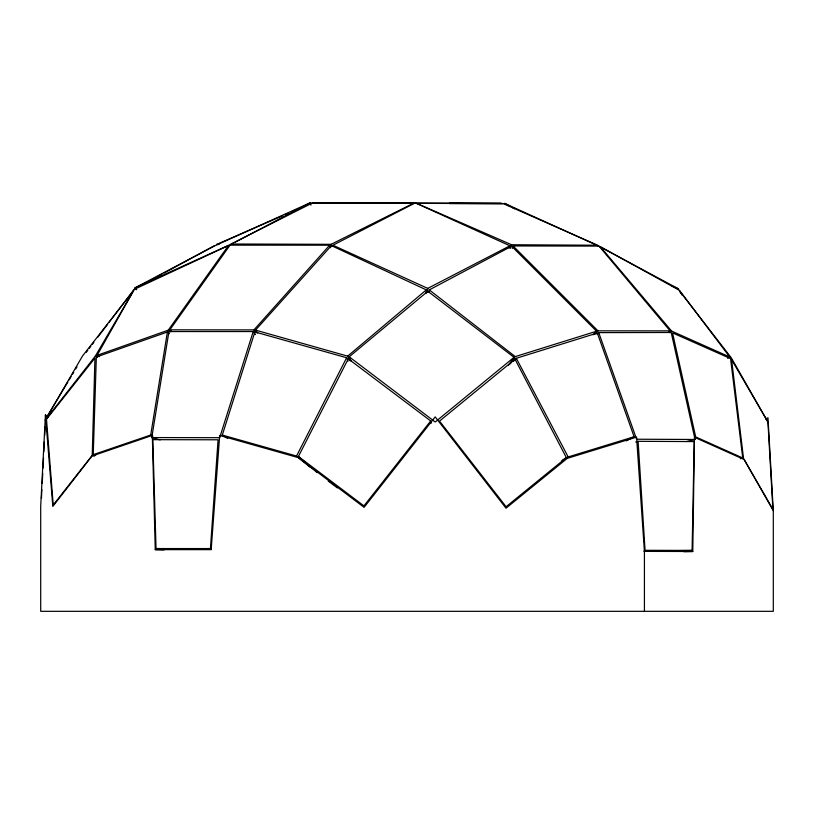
<?xml version="1.0" encoding="UTF-8"?>
<svg xmlns="http://www.w3.org/2000/svg" width="814" height="814" viewBox="0 0 814 814"><rect width="100%" height="100%" fill="white"/><g stroke="black" fill="none" stroke-linecap="round" stroke-linejoin="round"><path stroke-width="1.22" d="M683.892 551.709L692.785 551.505L694.454 437.281L744.138 459.523L773.3 510.714L773.3 611.324L40.7 611.324L40.7 506.145L45.431 414.977L48.545 417.002M643.833 551.078L692.093 550.427L694.21 441.575L638.115 441.32L635.714 441.961M92.236 455.321L94.943 358.048L46.5 419.251L53.236 504.965L92.236 455.321L94.556 456.155M95.635 455.474L93.234 454.65L96.337 357.01L167.399 332L169.271 333.709M41.433 498.392L41.89 489.58M42.216 483.292L42.745 473.219M43 468.182L43.529 458.119M43.854 451.831L44.373 441.758M44.699 435.47L45.157 426.658M429.11 292.399L429.283 289.896L511.64 246.215L596.57 331.227L593.192 334.798M426.048 293.64L426.312 289.886L331.39 245.625L255.515 330.118L257.753 333.018M427.492 292.155L427.747 288.39L509.91 245.797L415.313 202.89L332.926 245.218L427.747 288.39M93.234 454.65L150.702 435.012L167.399 332M160.175 439.875L151.78 437.566L168.936 331.552L253.215 331.552L255.474 334.595M509.198 248.178L509.91 245.797M510.48 248.341L511.568 244.749L597.669 245.238L503.103 203.592L416.687 203.358L511.568 244.749M512.342 248.341L513.085 245.95L599.012 246.093L670.105 330.86L668.192 332.478M253.215 331.552L219.678 437.688L151.78 437.566M227.666 438.481L222.303 435.073L254.874 331.939L346.632 357.743L348.036 361.131M310.531 467.582L296.54 456.033L346.632 357.743M317.084 472.629L298.423 456.471L348.27 358.821L430.698 420.95L431.125 423.311M97.09 355.352L134.381 289.326L228.52 245.462L168.254 330.169L97.09 355.352L99.206 356.746M95.37 356.064L133.476 290.74L82.519 355.993L45.177 420.166L95.37 356.064L97.507 357.448M45.553 419.108L67.827 382.051M69.139 379.873L71.103 376.597M72.415 374.42L73.718 372.242M75.692 368.966L76.994 366.788M514.967 360.317L516.31 358.282L597.323 333.028L634.106 436.742L626.22 440.852M510.368 363.797L515.252 356.603L596.57 331.227M513.573 361.335L515.008 359.239L566.381 457.641L506.105 506.735L439.519 421.092L515.008 359.239M508.333 365.476L514.031 357.326L427.859 291.27L349.186 356.807L351.19 361.324M171.683 331.563L169.861 329.823L230.057 245.156L329.66 245.207L330.23 247.68M86.264 352.33L87.79 350.335M89.306 348.331L90.822 346.337M92.348 344.332L93.864 342.328M97.67 337.332L107.55 324.328M109.066 322.334L134.147 289.336L136.365 288.125M430.698 420.95L363.939 505.881L298.423 456.471M169.861 329.823L253.948 329.884L329.66 245.207M597.038 334.493L598.738 332.621L671.214 332.488L695.054 439.479L686.578 441.554M594.647 334.452L597.985 330.85L670.105 330.86M255.515 330.118L347.67 356.135L426.312 289.886M669.698 332.682L671.611 331.074L729.71 356.97L727.604 358.272M514.031 357.326L435.205 421.988L349.186 356.807M765.893 419.098L767.968 417.735L773.3 510.714M563.196 459.635L566.381 457.641M561.731 460.785L568.182 456.949L634.106 436.742M151.892 279.67L161.874 274.237M164.092 273.036L214.001 245.869M136.64 289.743L134.982 287.841L215.537 245.452L310.358 202.676L310.907 205.118M233.191 243.274L134.982 287.841M235.429 242.104L310.358 202.676M331.115 244.322L413.685 203.185L312.118 203.154L231.013 243.997L331.115 244.322L331.664 246.795M282.784 215.7L216.473 244.495L218.976 244.495M285.103 214.693L288.594 213.176M294.414 210.653L297.904 209.137M309.534 204.08L311.864 203.073L316.941 203.093M740.323 458.74L742.744 457.977L730.565 358.618L672.537 332.895L695.685 436.915L742.744 457.977M156.044 548.555L210.429 548.565L218.071 439.794L152.808 439.662L156.044 548.555L211.335 549.257M45.431 414.977L52.818 506.43L91.972 456.033L152.33 435.409L155.25 549.643L211.172 549.654L219.678 435.439L298.138 457.59L364.092 507.336L435.185 416.89L506.013 508.201L567.266 458.353L636.568 437.108L644.423 551.383L644.423 611.324M449.42 203.205L501.495 203.317L313.441 202.727L397.344 203.093M449.511 203.551L502.828 203.744M692.093 550.427L645.064 550.305L638.115 441.32M644.423 551.383L692.785 551.505M695.054 439.479L636.609 439.224L598.738 332.621M155.25 549.643L163.99 549.877M222.303 435.073L296.54 456.033M671.662 285.755L678.611 288.909L598.666 246.113L504.578 203.327L510.154 206.308M150.702 435.012L152.93 436.09M512.393 207.509L514.621 208.699M328.256 481.054L337.393 487.942M429.283 289.896L515.252 356.603M168.254 330.169L170.085 331.888M513.085 245.95L597.985 330.85M671.611 331.074L600.213 246.571L679.507 290.384L729.71 356.97M253.948 329.884L256.166 332.794M682.071 295.136L680.189 291.839L731.196 357.661L768.406 422.934M679.314 290.364L680.535 292.592M516.31 358.282L568.182 456.949M347.67 356.135L349.644 360.673M767.917 421.896L731.593 359.676L743.548 458.496L772.893 509.238L767.917 421.896"/></g></svg>
